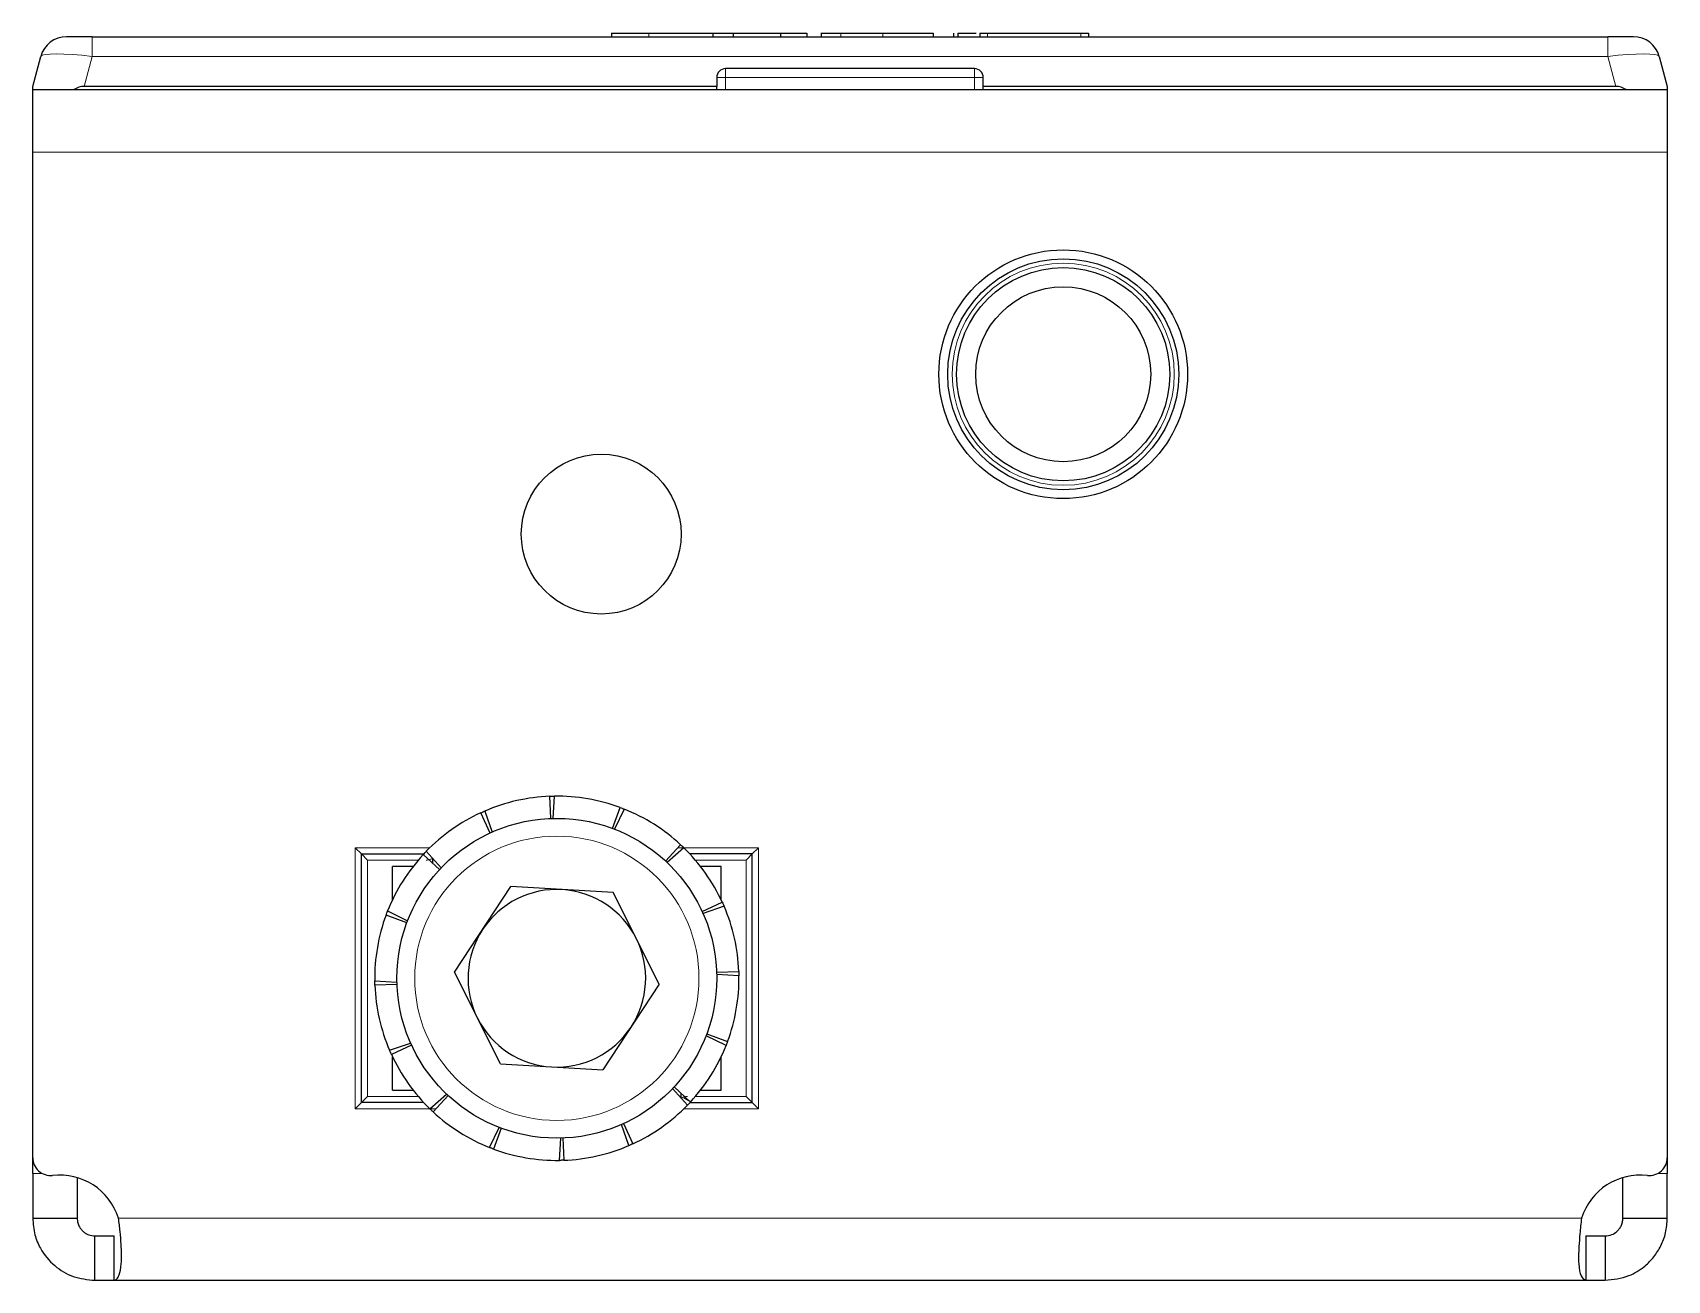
# Model space of a CAD drawing. Header units: millimetres. Extents: x 0 to 3204, y -808 to 609.
# Drawn here: x 971.4 to 1063.4, y 78 to 148.2 of the extents above; entities that cross this region are included whole.
import ezdxf

# ---------------------------------------------------------------- set-up
doc = ezdxf.new("R2010")
doc.units = ezdxf.units.MM

msp = doc.modelspace()

# ---------------------------------------------------------------- linework, layer by layer
at = {"color": 7, "linetype": 'Continuous', "lineweight": 25}
for p, q in [((1003.958, 148.161), (1003.958, 147.961)), ((1009.614, 148.161), (1009.673, 148.161)), ((1009.673, 148.161), (1009.673, 147.961)), ((1009.673, 148.161), (1010.805, 148.161)), ((1010.805, 148.161), (1010.805, 147.961)), ((1010.805, 148.161), (1013.472, 148.161)), ((1013.472, 148.161), (1013.472, 147.961)), ((1013.472, 148.161), (1014.959, 148.161)), ((1014.959, 148.161), (1014.959, 147.961)), ((1015.772, 148.186), (1015.772, 147.961)), ((1019.239, 148.161), (1022.068, 148.161)), ((1022.068, 148.161), (1022.068, 147.961)), ((1023.21, 148.161), (1023.21, 147.961)), ((1023.463, 148.161), (1023.463, 147.961)), ((1024.7, 148.161), (1024.7, 147.961)), ((1025.134, 148.161), (1030.379, 148.161)), ((1030.813, 148.161), (1030.813, 147.961)), ((974.736, 147.961), (973.287, 147.961)), ((974.736, 147.961), (1060.036, 147.961)), ((1061.485, 147.961), (1060.036, 147.961)), ((971.386, 145.161), (971.838, 146.849)), ((1062.934, 146.849), (1063.386, 145.161)), ((1009.886, 145.661), (1009.886, 145.161)), ((1024.386, 146.161), (1010.386, 146.161)), ((1024.886, 145.161), (1024.886, 145.661)), ((971.386, 144.961), (971.386, 145.161)), ((971.386, 141.461), (971.386, 144.961)), ((1063.386, 144.961), (971.386, 144.961)), ((1009.886, 145.161), (974.284, 145.161)), ((1009.886, 144.961), (1009.886, 145.161)), ((1060.488, 145.161), (1024.886, 145.161)), ((1024.886, 144.961), (1024.886, 145.161)), ((1063.386, 145.161), (1063.386, 144.961)), ((1063.386, 144.961), (1063.386, 141.461)), ((971.386, 84.861), (971.386, 141.461)), ((1063.386, 141.461), (1063.386, 84.861)), ((1000.543, 103.954), (1000.496, 105.203)), ((1000.745, 105.21), (1000.669, 103.958)), ((997.128, 103.138), (996.606, 104.274)), ((996.834, 104.376), (997.242, 103.19)), ((1004.011, 103.401), (1004.445, 104.573)), ((1004.678, 104.483), (1004.128, 103.356)), ((989.536, 102.311), (989.886, 101.961)), ((1007.003, 101.562), (1007.852, 102.479)), ((1008.034, 102.307), (1007.094, 101.476)), ((1011.886, 101.961), (1012.236, 102.311)), ((989.886, 87.961), (989.886, 101.961)), ((989.886, 101.961), (993.399, 101.961)), ((989.886, 101.961), (990.236, 101.611)), ((991.636, 99.377), (991.636, 101.261)), ((992.801, 101.261), (991.636, 101.261)), ((994.284, 101.078), (993.367, 101.927)), ((993.539, 102.108), (994.37, 101.169)), ((993.886, 101.711), (993.886, 101.447)), ((1011.886, 101.961), (1008.373, 101.961)), ((1010.136, 101.261), (1008.971, 101.261)), ((1010.136, 99.377), (1010.136, 101.261)), ((1011.536, 101.611), (1011.886, 101.961)), ((1011.886, 87.961), (1011.886, 101.961)), ((995.122, 95.3), (998.298, 100.122)), ((1004.061, 99.783), (998.298, 100.122)), ((1006.649, 94.622), (1004.061, 99.783)), ((992.446, 98.086), (991.274, 98.52)), ((991.363, 98.753), (992.49, 98.203)), ((1009.064, 98.719), (1010.199, 99.241)), ((1010.301, 99.013), (1009.115, 98.605)), ((990.637, 94.82), (991.889, 94.743)), ((997.711, 90.139), (995.122, 95.3)), ((1009.879, 95.304), (1011.128, 95.351)), ((1011.135, 95.101), (1009.883, 95.178)), ((991.892, 94.618), (990.643, 94.57)), ((1006.649, 94.622), (1003.474, 89.8)), ((991.471, 90.909), (992.657, 91.317)), ((992.708, 91.202), (991.572, 90.68)), ((1010.409, 91.169), (1009.282, 91.718)), ((1009.326, 91.836), (1010.498, 91.402)), ((991.636, 88.661), (991.636, 90.545)), ((1010.136, 88.661), (1010.136, 90.545)), ((997.711, 90.139), (1003.474, 89.8)), ((991.636, 88.661), (992.801, 88.661)), ((993.738, 87.614), (994.677, 88.445)), ((994.769, 88.359), (993.919, 87.442)), ((1008.233, 87.813), (1007.402, 88.752)), ((1007.488, 88.844), (1008.405, 87.994)), ((1007.886, 88.211), (1007.886, 88.475)), ((1008.971, 88.661), (1010.136, 88.661)), ((989.536, 87.611), (989.886, 87.961)), ((989.886, 87.961), (990.236, 88.311)), ((993.398, 87.961), (989.886, 87.961)), ((1008.027, 88.236), (1008.334, 88.06)), ((1008.373, 87.961), (1011.886, 87.961)), ((1011.536, 88.311), (1011.886, 87.961)), ((1011.886, 87.961), (1012.236, 87.611)), ((997.094, 85.438), (997.644, 86.565)), ((997.761, 86.521), (997.327, 85.348)), ((1004.938, 85.546), (1004.53, 86.731)), ((1004.644, 86.783), (1005.166, 85.647)), ((1001.027, 84.712), (1001.103, 85.963)), ((1001.229, 85.967), (1001.276, 84.718)), ((971.386, 83.964), (971.386, 84.861)), ((1063.386, 84.861), (1063.386, 83.964)), ((971.386, 83.964), (971.386, 81.461)), ((973.886, 83.743), (973.886, 81.461)), ((1060.886, 81.461), (1060.886, 83.743)), ((1063.386, 81.461), (1063.386, 83.964)), ((971.386, 81.461), (973.886, 81.461)), ((1060.886, 81.461), (1063.386, 81.461)), ((974.886, 80.461), (975.973, 80.461)), ((974.886, 77.961), (974.886, 80.461)), ((975.973, 77.961), (975.973, 80.461)), ((1058.799, 80.461), (1058.799, 77.961)), ((1058.799, 80.461), (1059.886, 80.461)), ((1059.886, 80.461), (1059.886, 77.961)), ((974.886, 77.961), (975.973, 77.961)), ((975.973, 77.961), (1058.799, 77.961)), ((1058.799, 77.961), (1059.886, 77.961))]:
    msp.add_line(p, q, dxfattribs=at)
at = {"color": 8, "linetype": 'Continuous', "lineweight": 18}
for p, q in [((1006.068, 148.161), (1006.068, 147.961)), ((1016.878, 148.161), (1016.878, 147.961)), ((1019.239, 148.161), (1019.239, 147.961)), ((1025.134, 148.161), (1025.134, 147.961)), ((1030.379, 148.161), (1030.379, 147.961)), ((974.736, 147.961), (974.736, 146.849)), ((1060.036, 146.849), (1060.036, 147.961)), ((974.736, 146.849), (974.284, 145.161)), ((1060.036, 146.849), (974.736, 146.849)), ((1060.488, 145.161), (1060.036, 146.849)), ((1010.386, 145.661), (1009.886, 145.661)), ((1010.386, 145.661), (1010.386, 146.161)), ((1010.386, 145.661), (1010.386, 144.961)), ((1024.386, 145.661), (1010.386, 145.661)), ((1024.386, 145.661), (1024.386, 146.161)), ((1024.386, 145.661), (1024.886, 145.661)), ((1024.386, 144.961), (1024.386, 145.661)), ((1063.386, 141.461), (971.386, 141.461)), ((989.536, 87.611), (989.536, 102.311)), ((989.536, 102.311), (993.742, 102.311)), ((1007.696, 102.311), (1012.236, 102.311)), ((1012.236, 102.311), (1012.236, 87.611)), ((993.086, 101.611), (990.236, 101.611)), ((990.236, 101.611), (990.236, 88.311)), ((1011.536, 101.611), (1008.686, 101.611)), ((1011.536, 88.311), (1011.536, 101.611)), ((994.076, 87.611), (989.536, 87.611)), ((990.236, 88.311), (993.086, 88.311)), ((1012.236, 87.611), (1008.03, 87.611)), ((1008.686, 88.311), (1011.536, 88.311)), ((971.945, 83.964), (971.386, 83.964)), ((1063.386, 83.964), (1062.827, 83.964)), ((1058.554, 81.461), (976.218, 81.461))]:
    msp.add_line(p, q, dxfattribs=at)
at = {"color": 7, "linetype": 'Continuous', "lineweight": 25}
for centre, radius in [((1029.386, 128.961), 7), ((1029.386, 128.961), 6.5), ((1029.386, 128.961), 6), ((1029.386, 128.961), 4.925), ((1003.386, 119.961), 4.5), ((1000.886, 94.961), 9)]:
    msp.add_circle(centre, radius, dxfattribs=at)
at = {"color": 8, "linetype": 'Continuous', "lineweight": 18}
for centre, radius in [((1029.386, 128.961), 6.25), ((1000.886, 94.961), 8)]:
    msp.add_circle(centre, radius, dxfattribs=at)
at = {"color": 7, "linetype": 'Continuous', "lineweight": 25}
for centre, radius, start, end in [((973.287, 146.461), 1.5, 90, 165), ((1061.485, 146.461), 1.5, 15, 90), ((1010.386, 145.661), 0.5, 90, 180), ((1024.386, 145.661), 0.5, 0, 90), ((1000.886, 94.961), 10.25, 92.18282, 113.28692), ((1000.886, 94.961), 10.25, 69.68282, 90.78692), ((1000.886, 94.961), 10.25, 114.68282, 135.78692), ((1000.886, 94.961), 10.25, 47.18282, 68.28692), ((1000.886, 94.961), 10.25, 24.68282, 45.78692), ((1000.886, 94.961), 10.25, 137.18282, 158.28692), ((1000.886, 94.961), 5, 86.63523, 146.63523), ((1000.886, 94.961), 5, 26.63523, 86.63523), ((1000.886, 94.961), 10.25, 159.68282, 180.78692), ((1000.886, 94.961), 10.25, 2.18282, 23.28692), ((1000.886, 94.961), 5, 146.63523, 206.63523), ((1000.886, 94.961), 5, 326.63523, 26.63523), ((1000.886, 94.961), 10.25, 339.68282, 0.78692), ((1000.886, 94.961), 10.25, 182.18282, 203.28692), ((1000.886, 94.961), 5, 206.63523, 266.63523), ((1000.886, 94.961), 5, 266.63523, 326.63523), ((1000.886, 94.961), 10.25, 317.18282, 338.28692), ((1000.886, 94.961), 10.25, 204.68282, 225.78692), ((1000.886, 94.961), 10.25, 227.18282, 248.28692), ((1000.886, 94.961), 10.25, 294.68282, 315.78692), ((972.386, 84.861), 1, 180, 276.37937), ((1000.886, 94.961), 10.25, 249.68282, 270.78692), ((1000.886, 94.961), 10.25, 272.18282, 293.28692), ((1062.386, 84.861), 1, 263.62063, 0), ((972.886, 80.389), 3.5, 17.82529, 96.37937), ((1061.886, 80.389), 3.5, 83.62063, 162.17471)]:
    msp.add_arc(centre, radius, start, end, dxfattribs=at)
at = {"color": 8, "linetype": 'Continuous', "lineweight": 18}
for centre, major_axis, start_param, end_param in [((974.84, 146.461), (3.003, -0.382), 1.621093, 3.124852), ((1059.932, 146.461), (3.003, 0.382), 0.016741, 1.520499)]:
    msp.add_ellipse(centre, major_axis=major_axis, ratio=0.123038, start_param=start_param, end_param=end_param, dxfattribs=at)
at = {"color": 7, "linetype": 'Continuous', "lineweight": 25}
for centre, major_axis, start_param, end_param in [((971.386, 133.57), (3.099, 11.565), 0.067037, 0.253072), ((1063.386, 133.57), (-3.099, 11.565), 6.030113, 6.216148)]:
    msp.add_ellipse(centre, major_axis=major_axis, ratio=0.250563, start_param=start_param, end_param=end_param, dxfattribs=at)
for points, knots in [([(1003.958, 148.161), (1004.328, 148.161), (1005.017, 148.161), (1005.736, 148.161), (1006.068, 148.161)], [0, 0, 0, 0, 0.5368, 1, 1, 1, 1]), ([(1006.068, 148.161), (1006.569, 148.161), (1007.505, 148.161), (1008.697, 148.161), (1009.423, 148.161), (1009.604, 148.161), (1009.614, 148.161)], [0, 0, 0, 0, 0.381983, 0.713352, 0.984017, 1, 1, 1, 1]), ([(1015.789, 148.161), (1015.784, 148.161), (1015.756, 148.161), (1015.913, 148.161), (1016.281, 148.161), (1016.668, 148.161), (1016.878, 148.161)], [0, 0, 0, 0, 0.061615, 0.333035, 0.637399, 1, 1, 1, 1]), ([(1016.878, 148.161), (1017.037, 148.161), (1017.396, 148.161), (1018.195, 148.161), (1018.827, 148.161), (1019.239, 148.161)], [0, 0, 0, 0, 0.216742, 0.489643, 1, 1, 1, 1]), ([(1023.463, 148.161), (1023.515, 148.161), (1023.625, 148.161), (1023.925, 148.161), (1024.209, 148.161), (1024.414, 148.161), (1024.479, 148.161)], [0, 0, 0, 0, 0.255277, 0.538303, 0.854078, 1, 1, 1, 1]), ([(1023.64, 148.161), (1023.754, 148.161), (1023.997, 148.161), (1024.302, 148.161), (1024.478, 148.161), (1024.479, 148.161)], [0, 0, 0, 0, 0.466249, 0.997338, 1, 1, 1, 1]), ([(1024.7, 148.161), (1024.708, 148.161), (1024.725, 148.161), (1024.841, 148.161), (1024.983, 148.161), (1025.083, 148.161), (1025.134, 148.161)], [0, 0, 0, 0, 0.285248, 0.560563, 0.777151, 1, 1, 1, 1]), ([(1030.379, 148.161), (1030.444, 148.161), (1030.571, 148.161), (1030.712, 148.161), (1030.798, 148.161), (1030.808, 148.161), (1030.813, 148.161)], [0, 0, 0, 0, 0.2813032, 0.555629, 0.7738783, 1, 1, 1, 1]), ([(1000.496, 105.203), (1000.537, 105.205), (1000.6, 105.207), (1000.683, 105.209), (1000.724, 105.209), (1000.745, 105.21)], [0, 0, 0, 0, 0.499981, 0.749988, 1, 1, 1, 1]), ([(996.606, 104.274), (996.643, 104.291), (996.7, 104.317), (996.776, 104.351), (996.815, 104.367), (996.834, 104.376)], [0, 0, 0, 0, 0.499981, 0.749988, 1, 1, 1, 1]), ([(1004.445, 104.573), (1004.484, 104.558), (1004.542, 104.537), (1004.62, 104.506), (1004.659, 104.491), (1004.678, 104.483)], [0, 0, 0, 0, 0.499981, 0.749988, 1, 1, 1, 1]), ([(1007.852, 102.479), (1007.883, 102.451), (1007.929, 102.408), (1007.989, 102.351), (1008.019, 102.322), (1008.034, 102.307)], [0, 0, 0, 0, 0.499981, 0.749988, 1, 1, 1, 1]), ([(993.367, 101.927), (993.396, 101.958), (993.438, 102.003), (993.496, 102.064), (993.525, 102.093), (993.539, 102.108)], [0, 0, 0, 0, 0.499981, 0.749988, 1, 1, 1, 1]), ([(991.274, 98.52), (991.288, 98.559), (991.31, 98.617), (991.34, 98.695), (991.356, 98.733), (991.363, 98.753)], [0, 0, 0, 0, 0.499981, 0.749988, 1, 1, 1, 1]), ([(1010.199, 99.241), (1010.217, 99.203), (1010.243, 99.146), (1010.276, 99.07), (1010.293, 99.032), (1010.301, 99.013)], [0, 0, 0, 0, 0.499981, 0.749988, 1, 1, 1, 1]), ([(990.643, 94.57), (990.642, 94.612), (990.64, 94.674), (990.638, 94.758), (990.637, 94.799), (990.637, 94.82)], [0, 0, 0, 0, 0.499981, 0.749988, 1, 1, 1, 1]), ([(1011.128, 95.351), (1011.13, 95.31), (1011.132, 95.247), (1011.134, 95.164), (1011.135, 95.122), (1011.135, 95.101)], [0, 0, 0, 0, 0.499981, 0.749988, 1, 1, 1, 1]), ([(1010.498, 91.402), (1010.484, 91.363), (1010.462, 91.304), (1010.432, 91.227), (1010.416, 91.188), (1010.409, 91.169)], [0, 0, 0, 0, 0.4999808, 0.7499881, 1, 1, 1, 1]), ([(991.572, 90.68), (991.555, 90.718), (991.529, 90.775), (991.496, 90.851), (991.479, 90.889), (991.471, 90.909)], [0, 0, 0, 0, 0.499981, 0.749988, 1, 1, 1, 1]), ([(993.919, 87.442), (993.889, 87.47), (993.843, 87.513), (993.783, 87.571), (993.753, 87.6), (993.738, 87.614)], [0, 0, 0, 0, 0.499981, 0.749988, 1, 1, 1, 1]), ([(1008.405, 87.994), (1008.376, 87.964), (1008.334, 87.918), (1008.276, 87.858), (1008.247, 87.828), (1008.233, 87.813)], [0, 0, 0, 0, 0.4999808, 0.7499881, 1, 1, 1, 1]), ([(1005.166, 85.647), (1005.128, 85.63), (1005.072, 85.604), (1004.995, 85.57), (1004.957, 85.554), (1004.938, 85.546)], [0, 0, 0, 0, 0.499981, 0.749988, 1, 1, 1, 1]), ([(997.327, 85.348), (997.288, 85.363), (997.229, 85.385), (997.152, 85.415), (997.113, 85.43), (997.094, 85.438)], [0, 0, 0, 0, 0.499981, 0.749988, 1, 1, 1, 1]), ([(1001.276, 84.718), (1001.235, 84.717), (1001.172, 84.715), (1001.089, 84.713), (1001.047, 84.712), (1001.027, 84.712)], [0, 0, 0, 0, 0.4999808, 0.7499881, 1, 1, 1, 1]), ([(971.386, 81.461), (971.411, 81.145), (971.457, 80.554), (971.856, 79.609), (972.569, 78.742), (973.667, 78.085), (974.472, 78.003), (974.886, 77.961)], [0, 0, 0, 0, 0.17084, 0.319217, 0.548103, 0.767822, 1, 1, 1, 1]), ([(973.886, 81.461), (973.893, 81.371), (973.906, 81.203), (973.999, 80.982), (974.115, 80.815), (974.245, 80.687), (974.384, 80.59), (974.609, 80.484), (974.772, 80.47), (974.886, 80.461)], [0, 0, 0, 0, 0.154359, 0.287283, 0.400435, 0.496544, 0.604314, 0.723151, 1, 1, 1, 1]), ([(975.973, 77.961), (976.026, 77.977), (976.125, 78.009), (976.272, 78.293), (976.374, 78.754), (976.39, 79.383), (976.37, 79.999), (976.315, 80.704), (976.251, 81.205), (976.218, 81.461)], [0, 0, 0, 0, 0.144067, 0.271276, 0.474907, 0.597997, 0.726338, 0.860245, 1, 1, 1, 1]), ([(1058.554, 81.461), (1058.524, 81.166), (1058.467, 80.614), (1058.399, 79.712), (1058.376, 78.829), (1058.513, 78.105), (1058.702, 78.01), (1058.799, 77.961)], [0, 0, 0, 0, 0.16069, 0.3013121, 0.5219513, 0.7535732, 1, 1, 1, 1]), ([(1059.886, 80.461), (1060.013, 80.473), (1060.226, 80.495), (1060.495, 80.653), (1060.673, 80.832), (1060.79, 81.015), (1060.871, 81.231), (1060.881, 81.382), (1060.886, 81.461)], [0, 0, 0, 0, 0.296302, 0.497469, 0.615497, 0.73607, 0.863114, 1, 1, 1, 1]), ([(1059.886, 77.961), (1060.342, 78.011), (1061.147, 78.101), (1062.058, 78.67), (1062.648, 79.27), (1063.049, 79.902), (1063.33, 80.646), (1063.367, 81.184), (1063.386, 81.461)], [0, 0, 0, 0, 0.254149, 0.448213, 0.574908, 0.708872, 0.850468, 1, 1, 1, 1])]:
    msp.add_open_spline(points, degree=3, knots=knots, dxfattribs=at)
at = {"color": 8, "linetype": 'Continuous', "lineweight": 18}
for points, knots in [([(993.536, 101.611), (993.575, 101.614), (993.638, 101.618), (993.717, 101.639), (993.778, 101.661), (993.827, 101.683), (993.862, 101.699), (993.882, 101.709), (993.885, 101.71), (993.886, 101.711)], [0, 0, 0, 0, 0.208592, 0.336235, 0.479855, 0.625864, 0.760785, 0.885235, 1, 1, 1, 1]), ([(1007.886, 88.211), (1007.887, 88.211), (1007.889, 88.213), (1007.91, 88.223), (1007.944, 88.238), (1007.994, 88.261), (1008.054, 88.282), (1008.134, 88.303), (1008.197, 88.308), (1008.236, 88.311)], [0, 0, 0, 0, 0.114765, 0.239215, 0.374136, 0.520145, 0.663765, 0.791408, 1, 1, 1, 1])]:
    msp.add_open_spline(points, degree=3, knots=knots, dxfattribs=at)

doc.saveas('drawing.dxf')
